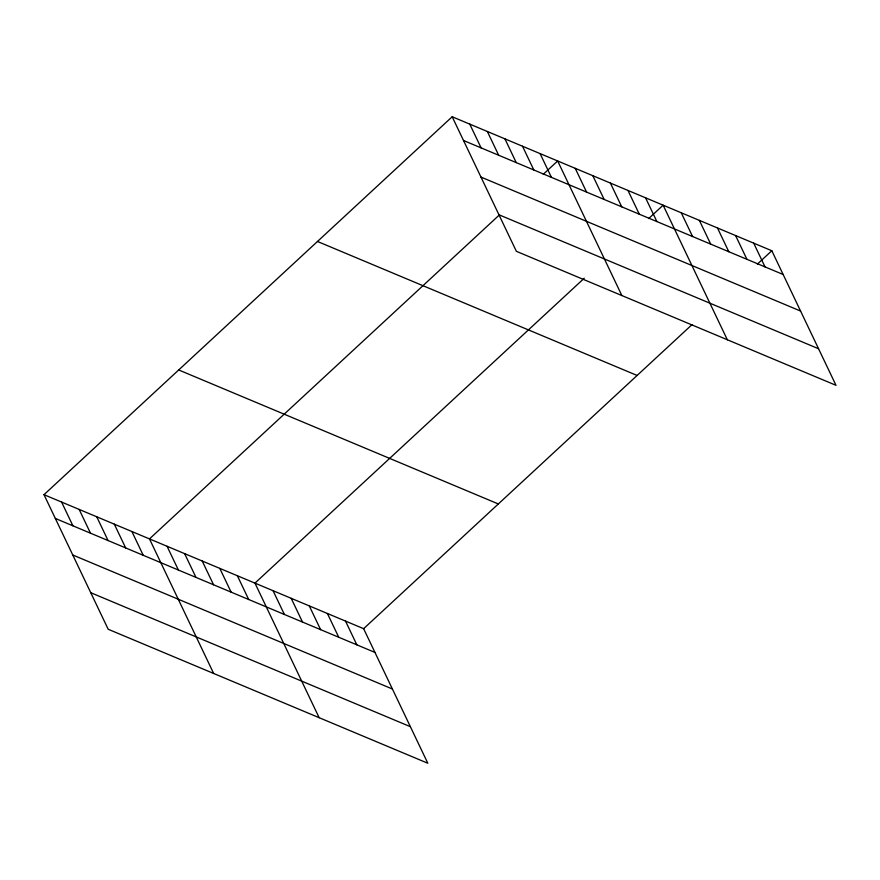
<?xml version="1.0" encoding="UTF-8"?>
<svg xmlns="http://www.w3.org/2000/svg" width="880" height="880" viewBox="0 0 880 880"><rect width="100%" height="100%" fill="white"/><g stroke="black" fill="none" stroke-linecap="round" stroke-linejoin="round"><path stroke-width="1.32" d="M44 494.681L363.627 628.683L427.812 763.246L108.185 629.255L44 494.681L452.188 116.754L771.815 250.745L836 385.319L516.373 251.317L452.188 116.754M498.971 215.314L149.479 538.901L213.664 673.475M543.235 174.328L557.667 160.974L621.852 295.537M584.243 278.234L254.958 583.121L319.143 717.695M648.703 218.548L663.135 205.183L727.331 339.757M363.627 628.683L691.955 324.687M757.383 264.11L771.815 250.745M463.518 140.503L783.145 274.494M480.964 177.078L800.591 311.069M498.927 214.753L818.554 348.744M317.482 241.472L637.109 375.463M178.706 369.963L498.333 503.965M55.33 518.441L374.957 652.432M72.776 555.005L392.403 689.007M90.739 592.691L410.366 726.682M753.698 243.155L765.028 266.904M735.592 235.554L746.922 259.314M717.475 227.964L728.805 251.724M699.369 220.374L710.699 244.123M681.252 212.784L692.582 236.533M645.557 197.813L656.887 221.573M627.979 190.443L639.309 214.203M610.401 183.073L621.731 206.833M592.823 175.714L604.153 199.463M575.245 168.344L586.575 192.093M540.089 153.604L551.419 177.353M522.5 146.234L533.83 169.983M504.922 138.864L516.252 162.613M487.344 131.494L498.674 155.243M469.766 124.124L481.096 147.873M345.51 621.082L356.84 644.842M327.404 613.492L338.734 637.241M309.287 605.902L320.617 629.651M291.181 598.301L302.511 622.061M273.064 590.711L284.394 614.471M237.369 575.751L248.699 599.5M219.791 568.381L231.121 592.13M202.213 561.011L213.543 584.76M184.635 553.641L195.965 577.401M167.057 546.271L178.387 570.031M131.901 531.531L143.231 555.291M114.323 524.161L125.653 547.921M96.734 516.791L108.064 540.551M79.156 509.421L90.486 533.181M61.578 502.051L72.908 525.811"/></g></svg>
